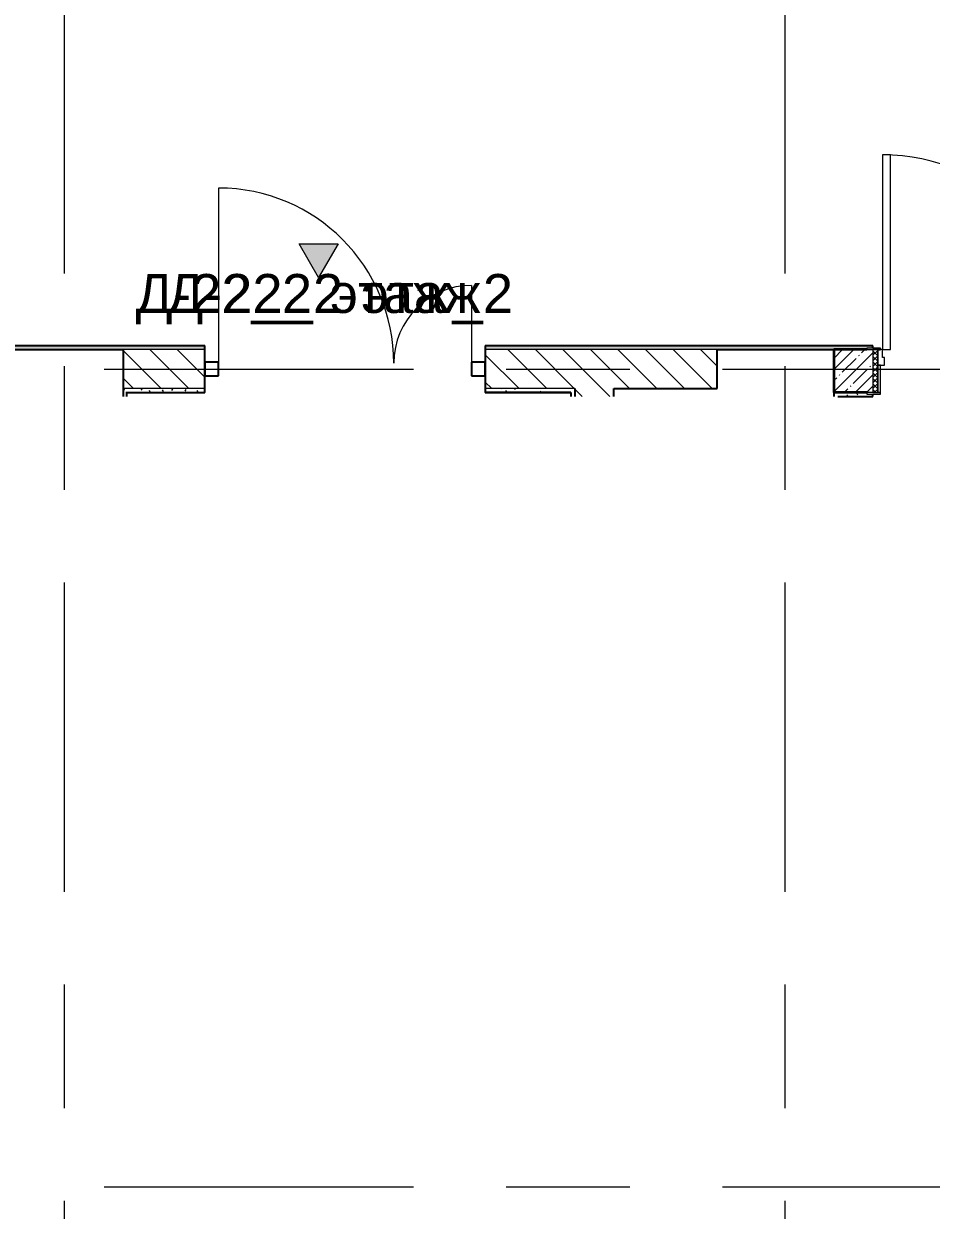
# Model space of a CAD drawing. Header units: millimetres. Extents: x 16345 to 138513, y -2470 to 23828.
# Drawn here: x 22000 to 26660, y 3480 to 9574 of the extents above; entities that cross this region are included whole.
import ezdxf

# ---------------------------------------------------------------- set-up
doc = ezdxf.new("R2010")
doc.units = ezdxf.units.MM
doc.linetypes.add('Осевая', pattern=[3175, 635, -476.25, 1587.5, -476.25])
for name, color, linetype, lineweight in [('A-DOOR', 7, 'Continuous', 9), ('A-DOOR-1', 7, 'Continuous', 13), ('A-DOOR-FRAM', 7, 'Continuous', 13), ('A-DOOR-FRAM-1', 7, 'Continuous', 9), ('A-GLAZ-CWMG', 7, 'Continuous', 9), ('A-GLAZ-CWMG-1', 7, 'Continuous', 25), ('A-WALL', 7, 'Continuous', 9), ('G-ANNO-SYMB', 7, 'Continuous', 9), ('I-WALL', 7, 'Continuous', 9), ('Оси-2', 7, 'Осевая', 9)]:
    doc.layers.add(name, color=color, linetype=linetype, lineweight=lineweight)
for name, color, linetype, lineweight, true_color in [('A-WALL-2', 7, 'Continuous', 35, 0x3c3c3c), ('A-WALL-3', 7, 'Continuous', 25, 0x3c3c3c), ('A-WALL-FNSH-1', 7, 'Continuous', 13, 0x3c3c3c)]:
    doc.layers.add(name, color=color, linetype=linetype, lineweight=lineweight, true_color=true_color)
doc.styles.add('Arial_1', font='arial.ttf', dxfattribs={"height": 200})
pattern_1 = [(135, (0, 0), (-70.71068, -70.71068), [])]
pattern_2 = [(0, (0, 0), (121.92, 30.48), [10.058, -81.382, 10.058, -81.382, -487.68]), (0, (0, 0), (121.92, 30.48), [-182.88, 10.058, -172.822, 10.058, -81.382, -213.36]), (0, (0, 0), (121.92, 30.48), [-457.2, 10.058, -50.902, 10.058, -142.342]), (120, (45.72, 15.24), (-87.356454, 90.345817), [10.058, -81.382, 10.058, -81.382, -487.68]), (120, (45.72, 15.24), (-87.356454, 90.345817), [-182.88, 10.058, -172.822, 10.058, -81.382, -213.36]), (120, (45.72, 15.24), (-87.356454, 90.345817), [-457.2, 10.058, -50.902, 10.058, -142.342]), (240, (60.96, 76.2), (-34.563546, -120.825817), [10.058, -81.382, 10.058, -81.382, -487.68]), (240, (60.96, 76.2), (-34.563546, -120.825817), [-182.88, 10.058, -172.822, 10.058, -81.382, -213.36]), (240, (60.96, 76.2), (-34.563546, -120.825817), [-457.2, 10.058, -50.902, 10.058, -142.342])]

# ---------------------------------------------------------------- blocks, each defined once
blk = doc.blocks.new('110_Дверь_СКБ_1Ст_Внутренняя1 - Д-4к_п__1100x2100h_Артистические EI30-23985503-План разверток пом_ 2_28_ Этаж 2')
at = {"layer": 'A-DOOR'}
h = blk.add_hatch(dxfattribs=at)
h.set_pattern_fill('FP_5', color=256, style=0, pattern_type=2)
h.set_pattern_definition([(135, (1751.41, 174.685), (-14.14214, -14.14214), []), (225, (1751.41, 174.685), (14.14214, -14.14214), [])])
h.paths.add_polyline_path([(562.5, -110), (562.5, 110), (537.5, 110), (537.5, -110)])
at = {"layer": 'A-DOOR-FRAM-1'}
h = blk.add_hatch(dxfattribs=at)
h.set_pattern_fill('FP_6', color=256, style=0, pattern_type=2)
h.set_pattern_definition([(45, (-371.384, 174.685), (-14.1421, 14.1421), []), (135, (-371.384, 174.685), (-14.1421, -14.1421), [])])
h.paths.add_polyline_path([(-512.5, -110), (-512.5, 110), (-537.5, 110), (-537.5, -110)])
at = {"layer": 'A-DOOR'}
blk.add_arc((-487.5, 110), 1000, 360, 90, dxfattribs=at)
at = {"layer": 'A-DOOR-1'}
for p, q in [((-487.5, 1110), (-487.5, 110)), ((-447.5, 1110), (-487.5, 1110)), ((-447.5, 110), (-447.5, 1110)), ((-487.5, 110), (-447.5, 110))]:
    blk.add_line(p, q, dxfattribs=at)
at = {"layer": 'A-DOOR-FRAM'}
for p, q in [((-497.5, 118), (-567.5, 118)), ((-567.5, 118), (-567.5, 110)), ((-567.5, 110), (-497.5, 110)), ((-512.5, 110), (-537.5, 110)), ((-537.5, 110), (-537.5, -110)), ((-487.5, 110), (-512.5, 110)), ((-512.5, 110), (-512.5, 30)), ((-512.5, -110), (-512.5, 110)), ((-497.5, 110), (-512.5, 110)), ((-512.5, 110), (-512.5, 109)), ((-512.5, 109), (-497.5, 109)), ((-497.5, 110), (-497.5, 118)), ((-497.5, 109), (-497.5, 110)), ((-487.5, 70), (-487.5, 110)), ((-477.5, 70), (-487.5, 70)), ((-477.5, 30), (-477.5, 70)), ((512.5, 70), (502.5, 70)), ((502.5, 70), (502.5, 30)), ((512.5, 110), (512.5, 70)), ((537.5, 110), (512.5, 110)), ((592.5, 118), (522.5, 118)), ((522.5, 118), (522.5, 110)), ((537.5, 110), (522.5, 110)), ((522.5, 110), (522.5, 109)), ((522.5, 110), (592.5, 110)), ((522.5, 109), (537.5, 109)), ((537.5, 30), (537.5, 110)), ((562.5, 110), (537.5, 110)), ((537.5, 110), (537.5, -110)), ((537.5, 109), (537.5, 110)), ((562.5, -110), (562.5, 110)), ((592.5, 110), (592.5, 118)), ((-512.5, 30), (-477.5, 30)), ((-497.5, 30), (-512.5, 30)), ((-512.5, 30), (-512.5, -110)), ((-497.5, -110), (-497.5, 30)), ((502.5, 30), (537.5, 30)), ((537.5, 30), (522.5, 30)), ((522.5, 30), (522.5, -110)), ((537.5, -110), (537.5, 30)), ((-497.5, -110), (-567.5, -110)), ((-567.5, -110), (-567.5, -118)), ((-567.5, -118), (-497.5, -118)), ((-537.5, -110), (-512.5, -110)), ((-512.5, -110), (-497.5, -110)), ((-497.5, -118), (-497.5, -110)), ((522.5, -110), (537.5, -110)), ((592.5, -110), (522.5, -110)), ((522.5, -110), (522.5, -118)), ((522.5, -118), (592.5, -118)), ((537.5, -110), (562.5, -110)), ((592.5, -118), (592.5, -110))]:
    blk.add_line(p, q, dxfattribs=at)
blk = doc.blocks.new('Прямоугольный импост - 50 x 70 мм-31927764-План разверток пом_ 2_28_ Этаж 2')
at = {"layer": 'A-GLAZ-CWMG-1'}
for p, q in [((-70, 35), (0, 35)), ((-70, -35), (-70, 35)), ((0, 35), (0, -35)), ((0, -35), (-70, -35))]:
    blk.add_line(p, q, dxfattribs=at)
blk = doc.blocks.new('Дверь_Витражная_остекление_ - ДВН_ДАО_Главный вход_1200 в свету Д-22 _п_-31928779-План разверток пом_ 2_28_ Этаж 2')
at = {"layer": 'A-DOOR'}
for p, q in [((-650, 930), (-650, 35)), ((650, 430), (650, 35))]:
    blk.add_line(p, q, dxfattribs=at)
for centre, radius, start, end in [((-650, 30), 900, 360, 90), ((650, 30), 400, 90, 180)]:
    blk.add_arc(centre, radius, start, end, dxfattribs=at)
blk = doc.blocks.new('Прямоугольный импост - 50 x 70 мм-31701779-План разверток пом_ 2_28_ Этаж 2')
at = {"layer": 'A-GLAZ-CWMG-1'}
for p, q in [((0, 35), (-70, 35)), ((-70, 35), (-70, -35)), ((0, -35), (0, 35)), ((-70, -35), (0, -35))]:
    blk.add_line(p, q, dxfattribs=at)
blk = doc.blocks.new('Фасад - Марка фасада_Указатель-25386507-План разверток пом_ 2_28_ Этаж 2')
at = {"layer": 'G-ANNO-SYMB'}
blk.add_hatch(color=256, dxfattribs=at).paths.add_polyline_path([(-1, 0), (0, 1.732), (1, 0), (0, 0)])
for p, q in [((0, 1.732), (-1, 0)), ((1, 0), (0, 1.732)), ((-1, 0), (0, 0)), ((0, 0), (1, 0))]:
    blk.add_line(p, q, dxfattribs=at)

msp = doc.modelspace()

# ---------------------------------------------------------------- hatches: boundary and pattern name
at = {"layer": 'I-WALL'}
h = msp.add_hatch(dxfattribs=at)
h.set_pattern_fill('FP_14', color=256, style=0, pattern_type=2)
h.set_pattern_definition(pattern_2)
h.paths.add_polyline_path([(30910, 7900), (30930, 7900), (30930, 7920), (27460, 7920), (27460, 7908), (27490, 7908), (27490, 7900), (30519.5, 7900)])
h.paths.add_polyline_path([(26330, 7900), (26330, 7908), (26360, 7908), (26360, 7920), (24370, 7920), (24370, 7900), (26160, 7900)])
h.paths.add_polyline_path([(22328.5, 7900), (22930, 7900), (22930, 7920), (20210, 7920), (20210, 7900), (21158.4, 7900)])
h = msp.add_hatch(dxfattribs=at)
h.set_pattern_fill('FP_3', color=256, style=0, pattern_type=2)
h.set_pattern_definition(pattern_1)
h.paths.add_polyline_path([(24668.8, 7700), (25560, 7700), (25560, 7900), (24370, 7900), (24370, 7700)])
h.paths.add_polyline_path([(22930, 7700), (22930, 7900), (22510, 7900), (22510, 7700), (22530, 7700)])
h = msp.add_hatch(dxfattribs=at)
h.set_pattern_fill('FP_2', color=256, style=0, pattern_type=2)
h.set_pattern_definition([(45, (0, 0), (-57.02463, 57.02463), []), (45, (57.025, 0), (-57.02463, 57.02463), [100.806, -20.161, 3.353, -16.808])])
h.paths.add_polyline_path([(28060, 7680), (29209.7, 7680), (29209.7, 7900), (27460, 7900), (27460, 7680), (27760, 7680)])
h.paths.add_polyline_path([(26360, 7680), (26360, 7900), (26160, 7900), (26160, 7680), (26330, 7680)])
h = msp.add_hatch(dxfattribs=at)
h.set_pattern_fill('FP_14', color=256, style=0, pattern_type=2)
h.set_pattern_definition(pattern_2)
h.paths.add_polyline_path([(22529.3, 7659), (22530, 7659), (22530, 7700), (22510, 7700), (22510, 7659)])
h = msp.add_hatch(dxfattribs=at)
h.set_pattern_fill('FP_14', color=256, style=0, pattern_type=2)
h.set_pattern_definition(pattern_2)
h.paths.add_polyline_path([(24810, 7680), (24810, 7700), (24370, 7700), (24370, 7680), (24809, 7680)])
h.paths.add_polyline_path([(22930, 7680), (22930, 7700), (22530, 7700), (22530, 7680)])
h = msp.add_hatch(dxfattribs=at)
h.set_pattern_fill('FP_14', color=256, style=0, pattern_type=2)
h.set_pattern_definition(pattern_2)
h.paths.add_polyline_path([(24830, 7659), (24830, 7700), (24810, 7700), (24810, 7659), (24829.9, 7659)])
h = msp.add_hatch(dxfattribs=at)
h.set_pattern_fill('FP_3', color=256, style=0, pattern_type=2)
h.set_pattern_definition(pattern_1)
h.paths.add_polyline_path([(25030, 7659), (25030, 7700), (24830, 7700), (24830, 7659), (24845.8, 7659)])
h = msp.add_hatch(dxfattribs=at)
h.set_pattern_fill('FP_14', color=256, style=0, pattern_type=2)
h.set_pattern_definition(pattern_2)
h.paths.add_polyline_path([(26160, 7659), (26180, 7660), (26180, 7680), (26160, 7680)])
h = msp.add_hatch(dxfattribs=at)
h.set_pattern_fill('FP_14', color=256, style=0, pattern_type=2)
h.set_pattern_definition(pattern_2)
h.paths.add_polyline_path([(27660, 7660), (27660, 7680), (27490, 7680), (27490, 7672), (27460, 7672), (27460, 7660), (27659, 7660)])
h.paths.add_polyline_path([(26180, 7660), (26360, 7660), (26360, 7672), (26330, 7672), (26330, 7680), (26180, 7680)])

# ---------------------------------------------------------------- linework, layer by layer
at = {"layer": 'A-WALL'}
for p, q in [((22930, 7900), (22510, 7900)), ((25560, 7900), (24370, 7900)), ((22930, 7700), (22510, 7700)), ((22531, 7679), (22530, 7679)), ((24830, 7700), (24370, 7700)), ((24809, 7679), (24809, 7680))]:
    msp.add_line(p, q, dxfattribs=at)
at = {"layer": 'A-WALL-2'}
for p, q in [((26160, 7900), (26160, 7680)), ((26330, 7900), (26160, 7900)), ((26330, 7680), (26160, 7680))]:
    msp.add_line(p, q, dxfattribs=at)
at = {"layer": 'A-WALL-3'}
for p, q in [((22930, 7920), (19990, 7920)), ((21910, 7900), (22510, 7900)), ((22510, 7900), (22510, 7659)), ((22930, 7680), (22930, 7920)), ((24370, 7920), (24370, 7680)), ((26360, 7920), (24370, 7920)), ((25560, 7700), (25560, 7900)), ((25560, 7900), (26160, 7900)), ((26360, 7908), (26360, 7920)), ((22530, 7659), (22530, 7680)), ((22530, 7680), (22930, 7680)), ((24810, 7680), (24370, 7680)), ((24810, 7680), (24810, 7659)), ((24830, 7700), (24830, 7659)), ((25030, 7659), (25030, 7700)), ((25030, 7700), (25560, 7700)), ((26160, 7680), (26160, 7659)), ((26180, 7660), (26360, 7660)), ((26180, 7660), (26180, 7659)), ((26360, 7660), (26360, 7672))]:
    msp.add_line(p, q, dxfattribs=at)
at = {"layer": 'A-WALL-FNSH-1'}
for p, q in [((22930, 7921), (20231, 7921)), ((22930, 7920), (22930, 7921)), ((26360, 7921), (24370, 7921)), ((24370, 7921), (24370, 7920)), ((26360, 7920), (26360, 7921)), ((22531, 7679), (22930, 7679)), ((22531, 7659), (22531, 7679)), ((22930, 7679), (22930, 7680)), ((24370, 7680), (24370, 7679)), ((24370, 7679), (24809, 7679)), ((24809, 7679), (24809, 7659)), ((26360, 7659), (26360, 7660))]:
    msp.add_line(p, q, dxfattribs=at)
at = {"layer": 'Оси-2'}
for p, q in [((22210, 829.5), (22210, 21302.9)), ((25910, 829.5), (25910, 21302.9)), ((21302, 7800), (36260, 7800)), ((21302, 3600), (36260, 3600))]:
    msp.add_line(p, q, dxfattribs=at)

# ---------------------------------------------------------------- block references
at = {"layer": 'A-DOOR'}
for name, p in [('110_Дверь_СКБ_1Ст_Внутренняя1 - Д-4к_п__1100x2100h_Артистические EI30-23985503-План разверток пом_ 2_28_ Этаж 2', (26897.5, 7790)), ('Дверь_Витражная_остекление_ - ДВН_ДАО_Главный вход_1200 в свету Д-22 _п_-31928779-План разверток пом_ 2_28_ Этаж 2', (23650, 7800))]:
    msp.add_blockref(name, p, dxfattribs=at)
at = {"layer": 'A-GLAZ-CWMG', "rotation": 180}
msp.add_blockref('Прямоугольный импост - 50 x 70 мм-31701779-План разверток пом_ 2_28_ Этаж 2', (22930, 7800), dxfattribs=at)
at = {"layer": 'A-GLAZ-CWMG', "extrusion": (0, 0, -1), "rotation": 180}
msp.add_blockref('Прямоугольный импост - 50 x 70 мм-31927764-План разверток пом_ 2_28_ Этаж 2', (-24370, 7800), dxfattribs=at)
at = {"layer": 'G-ANNO-SYMB', "extrusion": (0, 0, -1), "xscale": 99.99999999999993, "yscale": 99.99999999999993, "zscale": 99.99999999999993, "rotation": 180}
msp.add_blockref('Фасад - Марка фасада_Указатель-25386507-План разверток пом_ 2_28_ Этаж 2', (-23514.4, 8444.2), dxfattribs=at)
msp.add_blockref('Фасад - Марка фасада_Указатель-25386507-План разверток пом_ 2_28_ Этаж 2', (-23514.4, 8444.2), dxfattribs=at)

# ---------------------------------------------------------------- texts
at = {"layer": 'G-ANNO-SYMB', "char_height": 200, "attachment_point": 1, "style": 'Arial_1'}
for s, insert, width in [('\\fArial|b0|i0|c204|p34|;Д', (22574.6, 8288.4), 232.489), ('\\fArial|b0|i0|c204|p34|;Д', (22733.6, 8288.4), 232.489), ('-22_2 ', (22766.5, 8288.4), 978.059), ('-22_2 ', (22925.5, 8288.4), 978.059), ('_2', (24201.8, 8288.4), 384.81), ('этаж', (23573.4, 8288.4), 761.603), ('этаж', (23732.4, 8288.4), 761.603)]:
    msp.add_mtext(s, dxfattribs=dict(at, insert=insert, width=width))

doc.saveas('drawing.dxf')
